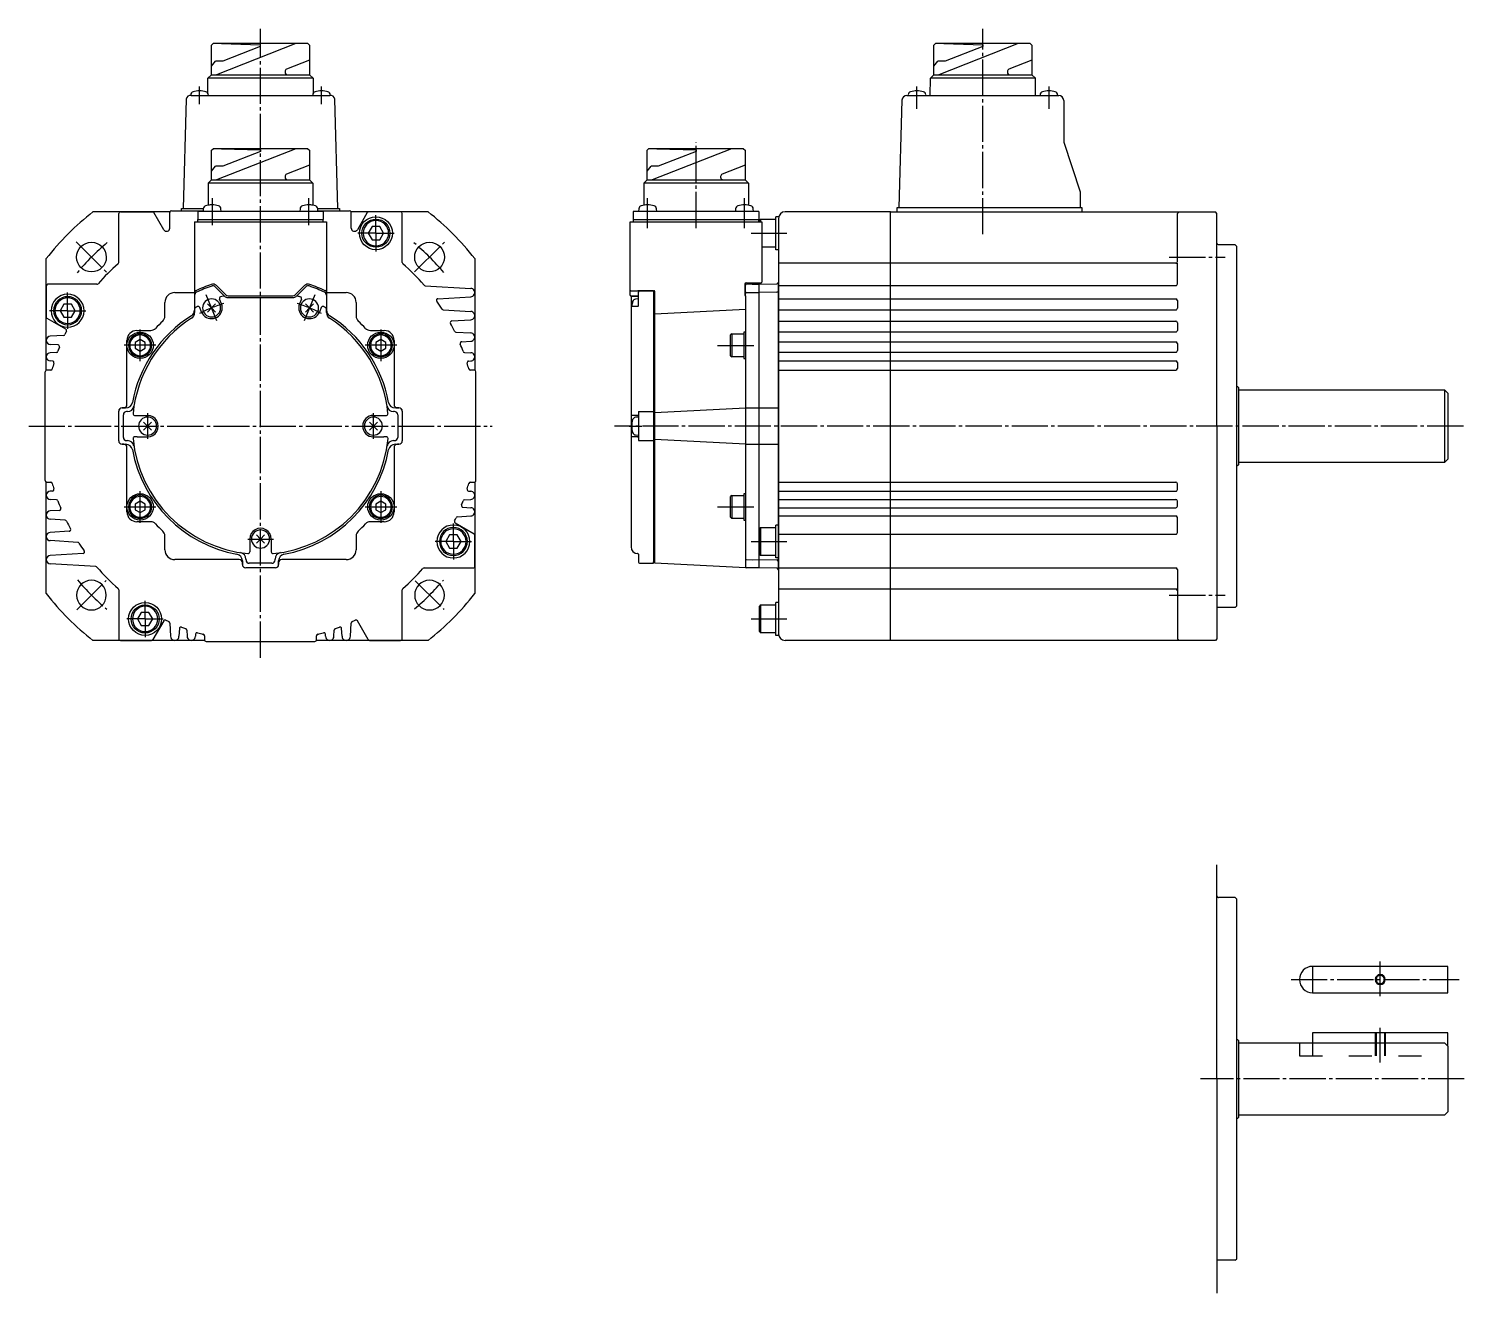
# Model space of a CAD drawing. Extents: x 0 to 661, y 0 to 384.
# Drawn here: x 0 to 435.4, y 0 to 383.5 of the extents above; entities that cross this region are included whole.
import ezdxf

# ---------------------------------------------------------------- set-up
doc = ezdxf.new("R2010")
doc.units = 0
doc.header["$MEASUREMENT"] = 0
doc.linetypes.add('DASH_CENTER', pattern=[14, 11, -1, 1, -1])
doc.linetypes.add('DASHED', pattern=[15, 7, -8])
doc.layers.get('0').update_dxf_attribs({"linetype": 'CONTINUOUS'})

msp = doc.modelspace()

# ---------------------------------------------------------------- linework, layer by layer
at = {"color": 1, "linetype": 'DASH_CENTER'}
for p, q in [((70.3, 192.72), (70.3, 383.52)), ((289.39, 321.2), (289.39, 383.55)), ((51.8, 360.62), (51.8, 366.06)), ((88.8, 360.62), (88.8, 366.06)), ((269.39, 359.29), (269.39, 366.06)), ((309.39, 366.06), (309.39, 359.29)), ((202.39, 323.02), (202.39, 349.16)), ((55.62, 332.2), (55.62, 323.94)), ((84.98, 323.94), (84.98, 332.2)), ((187.71, 323.02), (187.71, 332.11)), ((217.07, 323.02), (217.07, 332.11)), ((105.3, 321.52), (105.3, 327.02)), ((14.44, 318.88), (23.63, 309.68)), ((105.3, 321.52), (99.8, 321.52)), ((105.3, 321.52), (110.8, 321.52)), ((105.3, 321.52), (105.3, 316.02)), ((117.04, 309.76), (126.09, 318.81)), ((219.09, 321.52), (229.89, 321.52)), ((345.89, 314.28), (362.89, 314.28)), ((11.8, 298.02), (11.8, 303.52)), ((57.08, 294.94), (53.82, 302.79)), ((86.78, 302.79), (83.52, 294.94)), ((11.8, 298.02), (6.3, 298.02)), ((11.8, 298.02), (11.8, 292.52)), ((11.8, 298.02), (17.3, 298.02)), ((33.8, 282.72), (33.8, 292.32)), ((106.8, 292.32), (106.8, 282.72)), ((38.6, 287.52), (29, 287.52)), ((111.6, 287.52), (102, 287.52)), ((208.89, 287.51), (220.39, 287.51)), ((36.05, 266.91), (36.05, 259.12)), ((104.55, 259.12), (104.55, 266.91)), ((0, 263.02), (140.6, 263.02)), ((435.12, 263.02), (177.69, 263.02)), ((182.14, 263.02), (186, 263.02)), ((33.8, 233.72), (33.8, 243.32)), ((106.8, 243.32), (106.8, 233.72)), ((29, 238.52), (38.6, 238.52)), ((102, 238.52), (111.6, 238.52)), ((208.89, 238.51), (220.39, 238.51)), ((128.8, 228.02), (128.8, 233.52)), ((66.41, 228.77), (74.19, 228.77)), ((128.8, 228.02), (123.3, 228.02)), ((128.8, 228.02), (134.3, 228.02)), ((128.8, 228.02), (128.8, 222.52)), ((219.09, 228.02), (229.89, 228.02)), ((14.58, 207.3), (23.49, 216.21)), ((117.18, 216.13), (125.95, 207.37)), ((35.3, 204.52), (35.3, 210.02)), ((345.89, 211.75), (362.89, 211.75)), ((35.3, 204.52), (29.8, 204.52)), ((35.3, 204.52), (40.8, 204.52)), ((35.3, 204.52), (35.3, 199.02)), ((219.09, 204.52), (229.89, 204.52)), ((409.89, 90.12), (409.89, 100.62)), ((382.84, 95.16), (433.83, 95.16)), ((409.89, 70), (409.89, 80.5)), ((435.39, 65), (355.39, 65))]:
    msp.add_line(p, q, dxfattribs=at)
at = {"color": 7, "linetype": 'Continuous'}
for p, q in [((55.42, 378.52), (55.92, 379.02)), ((84.67, 379.02), (55.92, 379.02)), ((84.67, 379.02), (55.93, 379.02)), ((81.01, 379.02), (56.95, 369.58)), ((58.45, 379.02), (70.24, 378.63)), ((85.17, 378.52), (84.67, 379.02)), ((274.51, 378.52), (275.01, 379.02)), ((303.76, 379.02), (275.01, 379.02)), ((303.76, 379.02), (275.02, 379.02)), ((300.1, 379.02), (276.03, 369.58)), ((277.54, 379.02), (289.33, 378.63)), ((304.26, 378.52), (303.76, 379.02)), ((55.42, 369.58), (55.42, 378.52)), ((70.24, 378.16), (58.86, 373.67)), ((70.24, 378.63), (70.24, 378.16)), ((85.17, 378.52), (85.17, 369.58)), ((274.51, 369.58), (274.51, 378.52)), ((289.33, 378.16), (277.95, 373.67)), ((289.33, 378.63), (289.33, 378.16)), ((304.26, 378.52), (304.26, 369.58)), ((55.42, 372.17), (56.68, 373.67)), ((58.86, 373.67), (56.68, 373.67)), ((77.74, 370.56), (77.74, 370.33)), ((85.17, 373.99), (78.21, 371.26)), ((274.51, 372.17), (275.77, 373.67)), ((277.95, 373.67), (275.77, 373.67)), ((296.83, 370.56), (296.83, 370.33)), ((304.26, 373.99), (297.3, 371.26)), ((54.34, 363.97), (54.36, 368.58)), ((54.36, 368.58), (55.42, 369.58)), ((86.23, 368.58), (54.36, 368.58)), ((55.42, 369.58), (78.49, 369.58)), ((78.49, 369.58), (85.17, 369.58)), ((85.17, 369.58), (86.23, 368.58)), ((85.17, 369.58), (86.23, 368.58)), ((86.23, 368.58), (86.26, 363.97)), ((273.41, 363.32), (273.45, 368.58)), ((273.45, 368.58), (274.51, 369.58)), ((305.32, 368.58), (273.45, 368.58)), ((274.51, 369.58), (297.58, 369.58)), ((297.58, 369.58), (304.26, 369.58)), ((304.26, 369.58), (305.32, 368.58)), ((304.26, 369.58), (305.32, 368.58)), ((305.36, 363.32), (305.32, 368.58)), ((47.76, 362.16), (46.8, 329.02)), ((49.12, 363.54), (49.1, 363.31)), ((49.26, 363.32), (91.34, 363.32)), ((54.5, 363.32), (54.48, 363.54)), ((86.12, 363.54), (86.1, 363.32)), ((91.5, 363.31), (91.48, 363.54)), ((93.8, 329.02), (92.84, 362.16)), ((264.85, 361.86), (263.9, 329.32)), ((266.35, 363.32), (312.39, 363.32)), ((266.71, 363.54), (266.69, 363.3)), ((272.08, 363.32), (272.06, 363.54)), ((306.71, 363.54), (306.69, 363.32)), ((312.09, 363.3), (312.06, 363.54)), ((313.89, 361.82), (313.89, 349.12)), ((313.89, 349.12), (318.89, 334.12)), ((55.42, 346.66), (55.92, 347.16)), ((55.42, 337.72), (55.42, 346.66)), ((70.3, 347.16), (55.92, 347.16)), ((84.67, 347.16), (55.92, 347.16)), ((81.01, 347.16), (56.95, 337.72)), ((58.45, 347.16), (70.3, 346.77)), ((70.3, 346.3), (58.86, 341.81)), ((84.67, 347.16), (70.3, 347.16)), ((70.3, 346.3), (70.3, 346.77)), ((70.3, 346.77), (70.3, 346.3)), ((84.67, 347.16), (85.17, 346.66)), ((85.17, 346.66), (85.17, 337.72)), ((187.52, 346.66), (188.02, 347.16)), ((187.52, 337.72), (187.52, 346.66)), ((216.77, 347.16), (188.01, 347.16)), ((213.1, 347.16), (189.04, 337.72)), ((190.54, 347.16), (202.39, 346.77)), ((202.39, 346.3), (190.95, 341.81)), ((202.39, 346.77), (202.39, 346.3)), ((202.39, 346.3), (202.39, 346.77)), ((216.77, 347.16), (217.27, 346.66)), ((217.27, 346.66), (217.27, 337.72)), ((55.42, 340.31), (56.68, 341.81)), ((58.86, 341.81), (56.68, 341.81)), ((85.17, 342.13), (78.21, 339.4)), ((187.52, 340.31), (188.77, 341.81)), ((190.95, 341.81), (188.77, 341.81)), ((217.27, 342.13), (210.31, 339.4)), ((54.42, 336.72), (55.42, 337.72)), ((70.3, 336.72), (54.42, 336.72)), ((54.42, 336.72), (54.42, 330)), ((55.42, 337.72), (70.3, 337.72)), ((70.3, 337.72), (85.17, 337.72)), ((86.17, 336.72), (70.3, 336.72)), ((77.74, 338.7), (77.74, 338.47)), ((85.17, 337.72), (86.17, 336.72)), ((86.17, 336.72), (86.17, 330)), ((186.52, 336.72), (187.52, 337.72)), ((202.39, 336.72), (186.52, 336.72)), ((186.52, 336.72), (186.52, 330)), ((187.52, 337.72), (202.39, 337.72)), ((202.39, 337.72), (217.27, 337.72)), ((218.27, 336.72), (202.39, 336.72)), ((209.83, 338.7), (209.83, 338.47)), ((217.27, 337.72), (218.27, 336.72)), ((218.27, 336.72), (218.27, 330)), ((318.89, 334.12), (318.89, 329.32)), ((42.84, 328.02), (19.49, 328.02)), ((27.3, 312.65), (27.3, 327.52)), ((27.8, 328.02), (37.51, 328.02)), ((40.93, 322.59), (37.94, 327.77)), ((42.8, 323.09), (42.8, 327.82)), ((43.3, 328.32), (52.89, 328.32)), ((46.3, 328.32), (46.3, 329.02)), ((46.3, 329.02), (52.95, 329.02)), ((51.25, 328.11), (51.25, 325.72)), ((89.35, 328.11), (51.25, 328.11)), ((52.94, 328.95), (52.87, 328.11)), ((58.37, 328.11), (58.3, 328.95)), ((82.3, 328.95), (82.23, 328.11)), ((87.65, 329.02), (94.3, 329.02)), ((87.73, 328.11), (87.66, 328.95)), ((87.71, 328.32), (97.3, 328.32)), ((89.35, 328.11), (89.35, 325.72)), ((90.3, 328.32), (94.3, 328.32)), ((94.3, 329.02), (94.3, 328.32)), ((121.11, 328.02), (97.76, 328.02)), ((97.8, 323.09), (97.8, 327.82)), ((102.66, 327.77), (99.67, 322.59)), ((113.3, 312.65), (113.3, 327.52)), ((221.44, 328.11), (183.34, 328.11)), ((221.44, 328.11), (183.34, 328.11)), ((183.34, 328.11), (183.34, 325.72)), ((185.03, 328.95), (184.96, 328.11)), ((190.46, 328.11), (190.38, 328.95)), ((214.39, 328.95), (214.32, 328.11)), ((219.82, 328.11), (219.74, 328.95)), ((221.44, 328.11), (221.44, 325.72)), ((261.39, 328.02), (229.39, 328.02)), ((261.39, 198.02), (261.39, 328.02)), ((261.39, 328.02), (348.89, 328.02)), ((261.39, 324.52), (261.39, 328.02)), ((263.39, 329.32), (319.39, 329.32)), ((263.39, 328.02), (263.39, 329.32)), ((319.39, 329.32), (319.39, 328.02)), ((348.39, 327.52), (348.89, 328.02)), ((348.39, 312.92), (348.39, 327.52)), ((348.89, 328.02), (359.89, 328.02)), ((360.39, 327.52), (359.89, 328.02)), ((360.39, 294.36), (360.39, 327.52)), ((50.3, 325.02), (50.3, 298.2)), ((50.3, 325.02), (90.3, 325.02)), ((50.3, 325.02), (90.3, 325.02)), ((50.3, 325.02), (90.3, 325.02)), ((51.25, 325.72), (89.35, 325.72)), ((51.3, 325.02), (51.3, 325.72)), ((89.3, 325.02), (89.3, 325.72)), ((90.3, 325.02), (90.3, 298.2)), ((104.15, 323.52), (102.99, 321.52)), ((106.45, 323.52), (104.15, 323.52)), ((107.61, 321.52), (106.45, 323.52)), ((182.39, 304.29), (182.39, 325.02)), ((182.39, 325.02), (222.39, 325.02)), ((183.34, 325.72), (221.44, 325.72)), ((183.39, 325.02), (183.39, 325.72)), ((221.39, 325.02), (221.39, 325.72)), ((221.99, 325.77), (221.59, 325.37)), ((221.99, 325.77), (221.59, 325.37)), ((221.59, 325.02), (221.59, 325.37)), ((221.99, 325.77), (221.99, 325.02)), ((221.99, 325.77), (226.59, 325.77)), ((221.99, 325.77), (226.59, 325.77)), ((222.39, 325.02), (222.39, 306.72)), ((226.59, 316.52), (226.59, 326.52)), ((227.39, 326.52), (226.59, 326.52)), ((226.59, 321.52), (226.59, 325.77)), ((226.59, 321.52), (226.59, 325.77)), ((227.39, 326.02), (227.39, 199.52)), ((102.99, 321.52), (104.15, 319.52)), ((104.15, 319.52), (106.45, 319.52)), ((106.45, 319.52), (107.61, 321.52)), ((226.59, 317.27), (226.59, 321.52)), ((226.59, 317.27), (226.59, 321.52)), ((227.39, 319.02), (227.39, 316.57)), ((365.89, 318.02), (360.89, 318.02)), ((366.39, 317.52), (365.89, 318.02)), ((5.3, 279.97), (5.3, 313.82)), ((135.3, 313.82), (135.3, 279.97)), ((226.59, 317.27), (222.39, 317.27)), ((226.59, 317.27), (222.39, 317.27)), ((227.39, 316.52), (226.59, 316.52)), ((360.39, 263.02), (360.39, 317.82)), ((366.39, 263.02), (366.39, 317.52)), ((347.89, 312.42), (227.39, 312.42)), ((348.39, 306.12), (348.39, 312.42)), ((5.3, 305.52), (5.3, 296.1)), ((20.66, 306.02), (5.8, 306.02)), ((56.54, 305.28), (59.36, 302.46)), ((56.93, 305.64), (59.76, 302.81)), ((80.84, 302.81), (83.67, 305.64)), ((81.24, 302.46), (84.06, 305.28)), ((120.26, 305.61), (134.05, 304.77)), ((217.19, 306.02), (217.19, 302.72)), ((217.39, 302.52), (217.39, 305.72)), ((217.69, 306.52), (222.19, 306.52)), ((219.39, 306.05), (217.69, 306.02)), ((219.39, 306.05), (221.39, 306.02)), ((221.39, 306.02), (226.9, 306.12)), ((221.39, 306.02), (221.39, 220.01)), ((227.39, 219.41), (227.39, 306.62)), ((227.39, 305.62), (347.89, 305.62)), ((41.3, 296.32), (41.3, 300.52)), ((44.3, 303.52), (50.3, 303.52)), ((50.3, 302.7), (50.3, 297.43)), ((58.45, 300.11), (57.87, 301.52)), ((60.42, 302.02), (80.18, 302.02)), ((60.46, 302.52), (80.14, 302.52)), ((82.73, 301.52), (82.15, 300.11)), ((90.3, 303.52), (96.3, 303.52)), ((99.3, 300.52), (99.3, 296.32)), ((124.13, 301.66), (134.05, 302.27)), ((182.39, 302.72), (182.39, 304.29)), ((182.59, 304.09), (189.69, 304.09)), ((182.59, 302.52), (184.83, 302.52)), ((182.69, 302.26), (182.69, 299.14)), ((182.89, 302.46), (184.69, 302.46)), ((184.89, 301.61), (184.04, 301.54)), ((189.49, 304.09), (184.69, 304.09)), ((184.69, 302.46), (184.69, 302.46)), ((184.89, 302.66), (184.89, 303.59)), ((184.89, 299.54), (184.89, 302.66)), ((189.49, 304.09), (189.49, 221.82)), ((189.89, 221.41), (189.89, 303.89)), ((217.39, 302.52), (217.39, 220.02)), ((217.68, 303.52), (219.39, 303.55)), ((219.39, 303.55), (221.39, 303.52)), ((226.9, 303.62), (221.39, 303.52)), ((227.39, 301.6), (347.89, 301.6)), ((227.39, 300.52), (227.39, 263.02)), ((348.39, 301.1), (348.39, 298.79)), ((10.65, 300.02), (9.49, 298.02)), ((9.49, 298.02), (10.65, 296.02)), ((12.95, 300.02), (10.65, 300.02)), ((14.11, 298.02), (12.95, 300.02)), ((12.95, 296.02), (14.11, 298.02)), ((52.45, 297.62), (51.86, 299.03)), ((55.45, 298.86), (54.21, 300.1)), ((55.45, 298.86), (54.21, 297.62)), ((55.45, 298.86), (56.69, 300.1)), ((55.45, 298.86), (56.69, 297.62)), ((83.91, 300.1), (85.15, 298.86)), ((83.91, 297.62), (85.15, 298.86)), ((86.39, 300.1), (85.15, 298.86)), ((86.39, 297.62), (85.15, 298.86)), ((88.74, 299.03), (88.15, 297.62)), ((90.3, 297.43), (90.3, 298.51)), ((125.74, 298.27), (134.05, 297.77)), ((182.69, 299.14), (182.69, 297.34)), ((182.69, 297.34), (182.69, 266.46)), ((184.69, 299.34), (182.89, 299.34)), ((184.69, 299.34), (184.69, 299.34)), ((189.89, 297.08), (217.39, 298.48)), ((227.39, 298.29), (347.89, 298.29)), ((11.23, 292.39), (5.55, 295.67)), ((10.65, 296.02), (12.95, 296.02)), ((32.8, 292.02), (36.99, 292.02)), ((103.61, 292.02), (107.8, 292.02)), ((128.32, 294.92), (134.05, 295.27)), ((227.39, 294.87), (347.89, 294.87)), ((227.39, 276.02), (227.39, 292.02)), ((348.39, 294.37), (348.39, 292.06)), ((10.56, 290.51), (6.55, 290.27)), ((8.89, 287.62), (6.55, 287.77)), ((29.8, 269.52), (29.8, 289.02)), ((33.8, 289.25), (32.3, 288.38)), ((32.3, 288.38), (32.3, 286.65)), ((35.3, 288.38), (33.8, 289.25)), ((35.3, 286.65), (35.3, 288.38)), ((106.8, 289.25), (105.3, 288.38)), ((105.3, 288.38), (105.3, 286.65)), ((108.3, 288.38), (106.8, 289.25)), ((108.3, 286.65), (108.3, 288.38)), ((110.8, 289.02), (110.8, 269.52)), ((129.54, 291.54), (134.05, 291.27)), ((131.31, 288.6), (134.05, 288.77)), ((213.24, 291.01), (212.89, 290.66)), ((212.89, 284.36), (212.89, 290.66)), ((213.24, 291.01), (213.24, 284.01)), ((213.24, 291.01), (216.89, 291.01)), ((216.89, 291.51), (216.89, 283.51)), ((217.39, 291.51), (216.89, 291.51)), ((227.39, 291.56), (347.89, 291.56)), ((227.39, 288.56), (347.89, 288.56)), ((348.39, 288.06), (348.39, 285.9)), ((8.42, 285.38), (6.55, 285.27)), ((32.3, 286.65), (33.8, 285.78)), ((33.8, 285.78), (35.3, 286.65)), ((105.3, 286.65), (106.8, 285.78)), ((106.8, 285.78), (108.3, 286.65)), ((132.18, 285.38), (134.05, 285.27)), ((212.89, 284.36), (213.24, 284.01)), ((216.89, 284.01), (213.24, 284.01)), ((216.89, 283.51), (217.39, 283.51)), ((227.39, 285.4), (347.89, 285.4)), ((5, 246.52), (5, 279.52)), ((6.66, 280.02), (5.5, 280.02)), ((7.19, 282.73), (6.55, 282.77)), ((133.41, 282.73), (134.05, 282.77)), ((135.1, 280.02), (133.94, 280.02)), ((135.6, 246.52), (135.6, 279.52)), ((227.39, 282.77), (347.89, 282.77)), ((227.39, 280.02), (347.89, 280.02)), ((348.39, 282.27), (348.39, 280.52)), ((366.39, 263.02), (366.39, 275.52)), ((366.39, 275.02), (366.59, 275.02)), ((366.59, 275.02), (366.89, 274.72)), ((366.89, 274.72), (366.89, 251.32)), ((366.89, 274.02), (429.39, 274.02)), ((429.39, 274.02), (429.39, 252.02)), ((430.39, 273.02), (429.39, 274.02)), ((430.39, 273.02), (430.39, 253.02)), ((27.3, 258.52), (27.3, 267.52)), ((27.3, 258.52), (27.3, 267.52)), ((27.3, 258.51), (27.3, 267.51)), ((27.3, 258.51), (27.3, 267.51)), ((28.3, 268.52), (28.8, 268.52)), ((29.48, 268.51), (28.3, 268.51)), ((28.7, 259.61), (28.7, 266.41)), ((29.95, 267.41), (29.7, 267.41)), ((32.13, 266.26), (32.85, 266.26)), ((32.85, 266.26), (36.05, 266.26)), ((104.55, 266.26), (107.75, 266.26)), ((107.75, 266.26), (108.47, 266.26)), ((110.9, 267.41), (110.64, 267.41)), ((112.3, 268.51), (111.12, 268.51)), ((111.8, 268.52), (112.3, 268.52)), ((111.9, 266.41), (111.9, 259.61)), ((113.3, 267.52), (113.3, 258.52)), ((113.3, 267.52), (113.3, 258.52)), ((113.3, 267.51), (113.3, 258.51)), ((113.3, 267.51), (113.3, 258.51)), ((182.69, 266.26), (182.69, 259.76)), ((184.69, 266.26), (182.89, 266.26)), ((184.89, 265.77), (184.04, 265.7)), ((184.69, 266.26), (184.65, 266.26)), ((184.89, 267.41), (184.89, 258.61)), ((184.89, 267.41), (189.49, 267.41)), ((189.89, 267.12), (217.39, 268.52)), ((217.39, 268.51), (221.39, 268.51)), ((221.39, 268.52), (227.39, 268.52)), ((36.05, 263.01), (34.81, 264.25)), ((36.05, 263.01), (34.81, 261.78)), ((36.05, 263.01), (37.29, 264.25)), ((36.05, 263.01), (37.29, 261.78)), ((104.55, 263.01), (103.31, 264.25)), ((104.55, 263.01), (103.31, 261.78)), ((104.55, 263.01), (105.79, 264.25)), ((104.55, 263.01), (105.79, 261.78)), ((227.39, 263.02), (227.39, 225.52)), ((360.39, 263.02), (360.39, 198.52)), ((366.39, 208.52), (366.39, 263.02)), ((28.8, 257.52), (28.3, 257.52)), ((28.3, 257.51), (29.48, 257.51)), ((29.7, 258.61), (29.95, 258.61)), ((32.85, 259.76), (32.13, 259.76)), ((32.85, 259.76), (36.05, 259.76)), ((104.55, 259.76), (107.75, 259.76)), ((108.47, 259.76), (107.75, 259.76)), ((110.64, 258.61), (110.9, 258.61)), ((111.12, 257.51), (112.3, 257.51)), ((112.3, 257.52), (111.8, 257.52)), ((182.69, 259.56), (182.69, 226.35)), ((184.65, 259.76), (182.89, 259.76)), ((184.04, 260.35), (184.89, 260.27)), ((184.65, 259.76), (184.69, 259.76)), ((184.89, 258.61), (189.49, 258.61)), ((217.39, 257.51), (189.89, 258.91)), ((217.39, 257.51), (221.39, 257.51)), ((221.39, 257.51), (227.39, 257.51)), ((29.8, 237.02), (29.8, 256.52)), ((110.8, 256.52), (110.8, 237.02)), ((430.39, 253.02), (429.39, 252.02)), ((227.39, 234.02), (227.39, 250.02)), ((366.59, 251.02), (366.39, 251.02)), ((366.59, 251.02), (366.89, 251.32)), ((429.39, 252.02), (366.89, 252.02)), ((5.3, 212.21), (5.3, 246.06)), ((5.5, 246.02), (6.66, 246.02)), ((133.94, 246.02), (135.1, 246.02)), ((135.3, 246.06), (135.3, 212.21)), ((227.39, 243.27), (227.39, 246.02)), ((227.39, 246.02), (343.39, 246.02)), ((343.39, 246.02), (347.89, 246.02)), ((348.39, 243.77), (348.39, 245.52)), ((7.19, 243.3), (6.55, 243.27)), ((8.42, 240.65), (6.55, 240.77)), ((33.8, 240.25), (32.3, 239.38)), ((35.3, 239.38), (33.8, 240.25)), ((106.8, 240.25), (105.3, 239.38)), ((108.3, 239.38), (106.8, 240.25)), ((132.18, 240.65), (134.05, 240.77)), ((133.41, 243.3), (134.05, 243.27)), ((213.24, 242.01), (212.89, 241.66)), ((212.89, 235.36), (212.89, 241.66)), ((213.24, 242.01), (216.89, 242.01)), ((213.24, 242.01), (213.24, 235.01)), ((217.39, 242.51), (216.89, 242.51)), ((216.89, 242.51), (216.89, 234.51)), ((227.39, 240.77), (227.39, 243.27)), ((227.39, 243.27), (343.39, 243.27)), ((227.39, 238.27), (227.39, 240.77)), ((227.39, 240.77), (343.39, 240.77)), ((343.39, 243.27), (347.89, 243.27)), ((343.39, 240.77), (347.89, 240.77)), ((348.39, 238.77), (348.39, 240.27)), ((9.29, 237.43), (6.55, 237.27)), ((32.3, 239.38), (32.3, 237.65)), ((32.3, 237.65), (33.8, 236.78)), ((33.8, 236.78), (35.3, 237.65)), ((35.3, 237.65), (35.3, 239.38)), ((105.3, 239.38), (105.3, 237.65)), ((105.3, 237.65), (106.8, 236.78)), ((106.8, 236.78), (108.3, 237.65)), ((108.3, 237.65), (108.3, 239.38)), ((130.04, 235.52), (134.05, 235.77)), ((131.71, 238.41), (134.05, 238.27)), ((212.89, 235.36), (213.24, 235.01)), ((227.39, 235.77), (227.39, 238.27)), ((227.39, 238.27), (343.39, 238.27)), ((227.39, 230.22), (227.39, 235.77)), ((227.39, 235.77), (343.39, 235.77)), ((343.39, 238.27), (347.89, 238.27)), ((343.39, 235.77), (347.89, 235.77)), ((348.39, 230.72), (348.39, 235.27)), ((11.05, 234.49), (6.55, 234.77)), ((12.28, 231.12), (6.55, 230.77)), ((36.99, 234.02), (32.8, 234.02)), ((107.8, 234.02), (103.61, 234.02)), ((129.37, 233.64), (135.05, 230.36)), ((216.89, 235.01), (213.24, 235.01)), ((216.89, 234.51), (217.39, 234.51)), ((221.99, 232.27), (221.59, 231.87)), ((221.99, 232.27), (221.59, 231.87)), ((221.59, 224.17), (221.59, 231.87)), ((221.59, 224.17), (221.59, 231.87)), ((221.99, 232.27), (221.99, 223.77)), ((221.99, 232.27), (226.59, 232.27)), ((221.99, 232.27), (221.99, 223.77)), ((221.99, 232.27), (226.59, 232.27)), ((227.39, 233.02), (226.59, 233.02)), ((226.59, 223.02), (226.59, 233.02)), ((226.59, 228.02), (226.59, 232.27)), ((226.59, 228.02), (226.59, 232.27)), ((14.86, 227.76), (6.55, 228.27)), ((41.3, 225.52), (41.3, 229.71)), ((67.05, 228.77), (67.05, 224.85)), ((70.3, 228.77), (69.06, 230)), ((70.3, 228.77), (69.06, 227.53)), ((70.3, 228.77), (71.54, 230)), ((70.3, 228.77), (71.54, 227.53)), ((73.55, 228.77), (73.55, 224.85)), ((99.3, 229.71), (99.3, 225.52)), ((127.65, 230.02), (126.49, 228.02)), ((126.49, 228.02), (127.65, 226.02)), ((129.95, 230.02), (127.65, 230.02)), ((131.11, 228.02), (129.95, 230.02)), ((129.95, 226.02), (131.11, 228.02)), ((135.3, 220.52), (135.3, 229.93)), ((226.59, 223.77), (226.59, 228.02)), ((226.59, 223.77), (226.59, 228.02)), ((227.39, 230.22), (343.39, 230.22)), ((343.39, 230.22), (347.89, 230.22)), ((16.47, 224.37), (6.55, 223.77)), ((63.8, 222.52), (44.3, 222.52)), ((64.8, 222.2), (64.8, 221.01)), ((65.9, 222.67), (65.9, 222.41)), ((74.7, 222.41), (74.7, 222.67)), ((75.8, 221.01), (75.8, 222.2)), ((96.3, 222.52), (76.8, 222.52)), ((127.65, 226.02), (129.95, 226.02)), ((184.69, 224.35), (184.65, 224.35)), ((184.89, 224.15), (184.89, 221.91)), ((217.68, 222.51), (219.39, 222.48)), ((219.39, 222.48), (221.39, 222.52)), ((221.39, 222.51), (226.9, 222.41)), ((221.59, 224.17), (221.99, 223.77)), ((221.59, 224.17), (221.99, 223.77)), ((226.59, 223.77), (221.99, 223.77)), ((226.59, 223.77), (221.99, 223.77)), ((227.39, 223.02), (226.59, 223.02)), ((227.39, 225.52), (227.39, 223.07)), ((227.39, 223.07), (227.39, 222.72)), ((20.34, 220.42), (6.55, 221.27)), ((64.8, 221.02), (64.8, 221.52)), ((70.3, 220.02), (65.8, 220.02)), ((74.8, 220.01), (65.8, 220.01)), ((73.7, 221.41), (66.9, 221.41)), ((74.8, 220.02), (70.3, 220.02)), ((75.8, 221.52), (75.8, 221.02)), ((119.94, 220.02), (134.8, 220.02)), ((185.39, 221.41), (189.49, 221.41)), ((189.49, 221.41), (189.49, 221.82)), ((189.49, 221.82), (189.89, 221.82)), ((189.49, 221.41), (189.49, 221.82)), ((217.39, 220.02), (189.89, 221.41)), ((219.39, 219.98), (217.68, 220.01)), ((221.39, 220.02), (219.39, 219.98)), ((226.9, 219.91), (221.39, 220.01)), ((227.39, 220.02), (347.89, 220.02)), ((348.39, 219.52), (348.39, 198.52)), ((27.3, 213.38), (27.3, 198.52)), ((113.3, 198.52), (113.3, 213.38)), ((347.89, 213.61), (227.39, 213.61)), ((226.59, 199.52), (226.59, 209.52)), ((227.39, 209.52), (226.59, 209.52)), ((34.15, 206.52), (32.99, 204.52)), ((36.45, 206.52), (34.15, 206.52)), ((37.61, 204.52), (36.45, 206.52)), ((221.99, 208.77), (221.59, 208.37)), ((221.99, 208.77), (221.59, 208.37)), ((221.59, 200.67), (221.59, 208.37)), ((221.59, 200.67), (221.59, 208.37)), ((221.99, 208.77), (226.59, 208.77)), ((221.99, 208.77), (221.99, 200.27)), ((221.99, 208.77), (226.59, 208.77)), ((221.99, 208.77), (221.99, 200.27)), ((226.59, 204.52), (226.59, 208.77)), ((226.59, 204.52), (226.59, 208.77)), ((365.89, 208.02), (360.39, 208.02)), ((365.89, 208.02), (366.39, 208.52)), ((32.99, 204.52), (34.15, 202.52)), ((34.15, 202.52), (36.45, 202.52)), ((36.45, 202.52), (37.61, 204.52)), ((40.93, 203.95), (37.64, 198.27)), ((42.8, 203.28), (43.05, 199.27)), ((45.69, 201.61), (45.55, 199.27)), ((47.94, 201.13), (48.05, 199.27)), ((92.55, 199.27), (92.66, 201.13)), ((95.05, 199.27), (94.91, 201.61)), ((97.55, 199.27), (97.8, 203.28)), ((102.96, 198.27), (99.67, 203.95)), ((221.59, 200.67), (221.99, 200.27)), ((221.59, 200.67), (221.99, 200.27)), ((226.59, 200.27), (226.59, 204.52)), ((226.59, 200.27), (226.59, 204.52)), ((53.34, 198.02), (19.49, 198.02)), ((27.8, 198.02), (37.21, 198.02)), ((50.59, 199.9), (50.55, 199.27)), ((53.3, 199.38), (53.3, 198.22)), ((53.8, 197.72), (86.8, 197.72)), ((121.11, 198.02), (87.26, 198.02)), ((87.3, 198.22), (87.3, 199.38)), ((90.05, 199.27), (90.01, 199.9)), ((103.39, 198.02), (112.8, 198.02)), ((226.59, 200.27), (221.99, 200.27)), ((226.59, 200.27), (221.99, 200.27)), ((227.39, 199.52), (226.59, 199.52)), ((348.89, 198.02), (229.39, 198.02)), ((348.39, 198.52), (348.89, 198.02)), ((359.89, 198.02), (348.89, 198.02)), ((360.39, 198.52), (359.89, 198.02)), ((360.39, 96.34), (360.39, 130)), ((360.39, 65), (360.39, 119.8)), ((365.89, 120), (360.89, 120)), ((365.89, 120), (366.39, 119.5)), ((366.39, 65), (366.39, 119.5)), ((389.39, 99.16), (389.39, 91.16)), ((430.39, 99.16), (389.39, 99.16)), ((430.39, 91.16), (430.39, 99.16)), ((389.39, 91.16), (430.39, 91.16)), ((389.39, 79), (389.39, 76)), ((430.39, 79), (389.39, 79)), ((430.39, 75), (430.39, 79)), ((366.39, 77), (366.59, 77)), ((366.59, 77), (366.89, 76.7)), ((366.89, 76.7), (366.89, 53.3)), ((366.89, 76), (385.39, 76)), ((385.39, 76), (389.39, 76)), ((389.39, 76), (429.39, 76)), ((429.39, 76), (430.39, 75)), ((430.39, 75), (430.39, 72)), ((430.39, 72), (430.39, 55)), ((360.39, 65), (360.39, 0)), ((366.39, 10.5), (366.39, 65)), ((366.59, 53), (366.39, 53)), ((366.59, 53), (366.89, 53.3)), ((429.39, 54), (366.89, 54)), ((430.39, 55), (429.39, 54)), ((365.89, 10), (360.39, 10)), ((365.89, 10), (366.39, 10.5))]:
    msp.add_line(p, q, dxfattribs=at)
at = {"color": 2, "linetype": 'DASHED'}
for p, q in [((408.39, 79), (408.39, 72)), ((411.39, 79), (411.39, 72)), ((385.39, 76), (385.39, 72)), ((385.39, 72), (430.39, 72))]:
    msp.add_line(p, q, dxfattribs=at)
at = {"color": 7, "linetype": 'DASHED'}
for p, q in [((408.64, 79), (408.64, 72)), ((411.14, 79), (411.14, 72)), ((389.39, 76), (389.39, 72))]:
    msp.add_line(p, q, dxfattribs=at)
at = {"color": 7, "linetype": 'Continuous'}
for centre, major_axis, start_param, end_param in [((78.49, 370.56), (-0.53, 0.53), -0.411514, 0.785398), ((78.49, 370.33), (-0.53, 0.53), 0.785398, 2.356194), ((297.58, 370.56), (0.53, 0.53), 1.159283, 2.356194), ((297.58, 370.33), (-0.53, 0.53), 0.785398, 2.356194), ((49.1, 361.97), (-0.961, 0.961), -0.899301, 0.642349), ((50.12, 363.46), (-0.707, 0.707), -0.501659, 0.698132), ((51.8, 357.7), (4.95, 4.95), 0.785398, 1.069137), ((51.8, 357.7), (-4.95, 4.95), -1.069137, -0.785398), ((53.48, 363.46), (-0.707, 0.707), 4.014257, 5.214048), ((87.12, 363.46), (-0.707, 0.707), -0.501659, 0.698132), ((88.8, 357.7), (4.95, 4.95), 0.785398, 1.069137), ((88.8, 357.7), (-4.95, 4.95), -1.069137, -0.785398), ((90.48, 363.46), (-0.707, 0.707), 4.014257, 5.214048), ((91.5, 361.97), (0.961, 0.961), 5.640836, 7.182486), ((266.35, 361.82), (-1.06, 1.06), -0.785398, 0.756167), ((267.71, 363.46), (0.707, 0.707), 1.069137, 2.268928), ((269.39, 357.7), (-4.95, 4.95), -0.785398, -0.501659), ((269.39, 357.7), (-4.95, 4.95), -1.069137, -0.785398), ((271.07, 363.46), (-0.707, 0.707), 4.014257, 5.214048), ((307.71, 363.46), (0.707, 0.707), 1.069137, 2.268928), ((309.39, 357.7), (4.95, 4.95), 0.785398, 1.069137), ((309.39, 357.7), (4.95, 4.95), 0.501659, 0.785398), ((311.07, 363.46), (0.707, 0.707), 5.585054, 6.784845), ((312.39, 361.82), (1.06, 1.06), 5.497787, 7.068583), ((78.49, 338.7), (-0.53, 0.53), -0.411514, 0.785398), ((78.49, 338.47), (-0.53, 0.53), 0.785398, 2.356194), ((210.58, 338.7), (-0.53, 0.53), -0.411514, 0.785398), ((210.58, 338.47), (-0.53, 0.53), 0.785398, 2.356194), ((70.3, 263.02), (79.41, 22.36), 1.959827, 2.203745), ((27.8, 327.52), (-0.354, 0.354), -0.785398, 0.785398), ((37.51, 327.52), (-0.354, 0.354), 4.45059, 5.497787), ((43.3, 327.82), (-0.354, 0.354), -0.785398, 0.785398), ((53.94, 328.87), (0.707, 0.707), 1.069137, 2.268928), ((55.62, 323.11), (4.95, 4.95), 0.956967, 1.069137), ((55.62, 323.11), (4.95, 4.95), 0.785398, 0.956967), ((55.62, 323.11), (4.95, 4.95), 0.50166, 0.785398), ((57.3, 328.87), (-0.707, 0.707), 4.014257, 5.214048), ((83.3, 328.87), (0.707, 0.707), 1.069137, 2.268928), ((84.98, 323.11), (-4.95, 4.95), -0.785398, -0.50166), ((84.98, 323.11), (4.95, 4.95), 0.613829, 0.785398), ((84.98, 323.11), (-4.95, 4.95), -1.069137, -0.956967), ((86.66, 328.87), (-0.707, 0.707), 4.014257, 5.214048), ((97.3, 327.82), (0.354, 0.354), 5.497787, 7.068583), ((103.09, 327.52), (-0.354, 0.354), -0.785398, 0.261799), ((112.8, 327.52), (0.354, 0.354), 5.497787, 7.068583), ((70.3, 263.02), (-79.41, 22.37), 4.079588, 4.323505), ((186.03, 328.87), (0.707, 0.707), 1.069137, 2.268928), ((187.71, 323.11), (4.95, 4.95), 0.785398, 1.069137), ((187.71, 323.11), (-4.95, 4.95), -1.069137, -0.785398), ((189.39, 328.87), (0.707, 0.707), 5.585054, 6.784845), ((215.39, 328.87), (0.707, 0.707), 1.069137, 2.268928), ((217.07, 323.11), (4.95, 4.95), 0.785398, 1.069137), ((217.07, 323.11), (-4.95, 4.95), -1.069137, -0.785398), ((218.75, 328.87), (-0.707, 0.707), 4.014257, 5.214048), ((229.39, 326.02), (1.41, 1.41), 0.785398, 2.356194), ((41.8, 323.09), (-0.707, 0.707), 1.308997, 3.926991), ((98.8, 323.09), (0.707, 0.707), 2.356194, 4.974188), ((105.3, 321.52), (4.71, 1.69), -0.3440275069220029, 5.939157800257583), ((105.3, 321.52), (-3.66, 2.16), 3.67471445652256, 9.957899763702146), ((105.3, 321.52), (-2.72, 2.72), 3.926991, 10.210176), ((19.03, 314.28), (4.5, 0.13), -0.0284285516501117, 6.254756755529474), ((121.56, 314.28), (4.5, 0.13), -0.0284285516501117, 6.254756755529474), ((121.56, 314.28), (4.5, 0.13), -0.0284285516501117, 6.254756755529474), ((360.89, 318.52), (0.354, 0.354), 2.356194, 3.926991), ((70.3, 263.02), (52.44, 39.24), 1.648014, 1.779592), ((26.8, 312.65), (0.354, 0.354), 4.6466, 5.497787), ((113.8, 312.65), (0.354, 0.354), 2.356194, 3.207381), ((70.3, 263.02), (-52.49, 39.17), 4.494109, 4.633867), ((347.89, 312.92), (-0.354, 0.354), 2.356194, 3.926991), ((5.8, 305.52), (-0.354, 0.354), -0.785398, 0.785398), ((20.66, 306.52), (0.354, 0.354), 3.926991, 4.778178), ((70.3, 263.01), (43.31, 13.95), 1.593454, 1.703837), ((70.3, 263.01), (-31.82, 31.82), -0.450378, -0.338891), ((55.86, 304.58), (-1.06, 1.06), 4.712389, 5.832042), ((55.83, 304.57), (0.707, 0.707), 6.283185, 7.403604), ((84.73, 304.58), (1.06, 1.06), 0.451143, 1.570796), ((84.77, 304.57), (-0.707, 0.707), -1.120419, 0), ((70.3, 263.01), (-42.53, 14.72), 4.599013, 4.7105), ((70.3, 263.01), (-42.58, 16.04), 4.627948, 4.738331), ((120.29, 306.11), (0.354, 0.354), 3.067624, 3.865904), ((217.69, 306.02), (-0.354, 0.354), -0.785398, 0.785398), ((217.69, 305.72), (0.212, 0.212), 0.802851, 2.356194), ((222.19, 306.72), (0.141, 0.141), 3.926991, 5.497787), ((226.89, 306.62), (-0.354, 0.354), 2.373648, 3.926991), ((347.89, 306.12), (-0.354, 0.354), 2.356194, 3.926991), ((11.8, 298.02), (4.6, 1.95), -0.400666, 5.882519), ((11.8, 298.02), (-3.76, 1.98), 3.626786, 9.909971), ((11.8, 298.02), (-3.67, 1.17), 3.449751, 9.732936), ((44.3, 300.52), (-2.12, 2.12), -0.785398, 0.785398), ((50.6, 304.36), (0.212, 0.212), 2.356194, 4.371629), ((51.3, 302.7), (-0.707, 0.707), -0.338891, 0.785398), ((55.45, 298.86), (1.94, 1.94), 5.497787, 11.780972), ((58.33, 301.71), (0.354, 0.354), 1.085418, 2.748894), ((70.3, 263.02), (-11.74, 39.28), -0.012072, 0.009536), ((59.17, 301.96), (0.354, 0.354), 0.10944, 1.063809), ((60.42, 303.52), (-1.06, 1.06), 1.570796, 2.356194), ((60.46, 303.52), (-0.707, 0.707), 1.570796, 2.356194), ((80.14, 303.52), (-0.707, 0.707), 2.356194, 3.141593), ((80.18, 303.52), (1.06, 1.06), 3.926991, 4.602949), ((81.43, 301.96), (-0.354, 0.354), -1.063809, -0.10944), ((70.3, 263.02), (-28.99, 28.99), -1.086879, -1.063809), ((85.15, 298.86), (1.94, 1.94), 5.497787, 11.780972), ((82.27, 301.71), (-0.354, 0.354), 3.534292, 5.197768), ((89.3, 302.7), (-0.707, 0.707), 3.926991, 5.05128), ((90, 304.36), (-0.212, 0.212), 1.911557, 3.926991), ((96.3, 300.52), (2.12, 2.12), 5.497787, 7.068583), ((124.16, 301.16), (-0.354, 0.354), -0.724312, 1.401604), ((70.3, 263.02), (-46.32, 46.32), 4.499537, 4.543197), ((134.05, 303.52), (-0.884, 0.884), 2.356194, 5.497787), ((182.59, 304.29), (0.141, 0.141), 2.356193, 3.926991), ((182.59, 302.72), (0.141, 0.141), 2.356193, 3.926991), ((182.59, 302.72), (0.141, 0.141), 2.356193, 3.926991), ((182.89, 302.26), (-0.141, 0.141), -0.785176, 0.785398), ((189.89, 298.86), (-4.95, 4.95), 0.50166, 0.717612), ((184.13, 300.54), (-0.707, 0.707), -0.698132, 0.50166), ((184.69, 302.66), (-0.141, 0.141), 2.356194, 3.926991), ((185.39, 303.59), (-0.354, 0.354), -0.785398, 0.785398), ((189.69, 303.89), (0.141, 0.141), 5.497787, 7.068583), ((217.39, 302.72), (0.141, 0.141), 2.356194, 3.926991), ((217.69, 303.22), (0.212, 0.212), 0.802851, 2.356194), ((226.89, 304.12), (-0.354, 0.354), 2.373648, 3.926991), ((347.89, 301.1), (0.354, 0.354), 5.497787, 7.068583), ((5.8, 296.1), (0.354, 0.354), 2.356194, 3.403392), ((70.3, 263.01), (39.44, 2.17), 2.074449, 2.904782), ((39.3, 296.32), (-1.41, 1.41), 3.105757, 3.926991), ((48.3, 298.2), (-1.41, 1.41), 2.914937, 3.926991), ((48.3, 297.43), (1.41, 1.41), 4.495713, 5.497787), ((50.8, 298.51), (-0.354, 0.354), -0.283038, 0.785398), ((70.3, 263.02), (28.99, 28.99), 1.270868, 1.287759), ((51.4, 298.84), (-0.354, 0.354), 4.31969, 5.983257), ((55.45, 298.86), (3.19, 0.64), 3.337188, 6.086082), ((55.45, 298.86), (2.3, 2.3), 5.497787, 5.890486), ((85.15, 298.86), (2.3, 2.3), 1.963495, 2.356194), ((85.15, 298.86), (-2.3, 2.3), 0.785398, 3.534292), ((89.2, 298.84), (-0.354, 0.354), -1.270868, 0.392699), ((70.3, 263.02), (-28.99, 28.99), -1.287759, -1.269351), ((89.8, 298.51), (-0.354, 0.354), 3.926991, 4.995427), ((92.3, 298.2), (1.41, 1.41), 2.356194, 3.368248), ((92.3, 297.43), (-1.41, 1.41), 0.785398, 1.787472), ((70.3, 263.01), (39.46, 1.85), 0.134835, 0.965167), ((101.3, 296.32), (1.41, 1.41), 2.356194, 3.177428), ((125.77, 298.77), (0.354, 0.354), 2.928741, 3.865904), ((134.05, 296.52), (-0.884, 0.884), 2.356194, 5.497787), ((182.89, 299.14), (0.141, 0.141), 0.785398, 2.356194), ((184.69, 299.54), (0.141, 0.141), 3.926991, 5.497787), ((347.89, 298.79), (-0.354, 0.354), 2.356194, 3.926991), ((70.3, 263.02), (-46.32, 46.32), 0.331467, 0.347366), ((10.98, 291.96), (-0.354, 0.354), 3.926991, 4.974188), ((10.98, 291.96), (0.354, 0.354), 5.043856, 5.497787), ((32.8, 289.02), (-2.12, 2.12), -0.785398, 0.785398), ((70.3, 263.01), (-38.83, 1.2), -0.971134, -0.067), ((36.99, 294.02), (-1.41, 1.41), 2.356194, 3.177428), ((70.3, 263.02), (30.76, 30.76), 1.534961, 1.606632), ((70.3, 263.01), (38.74, 2.92), 0.022735, 0.92687), ((70.3, 263.02), (30.76, 30.76), 6.24735, 6.319021), ((103.61, 294.02), (-1.41, 1.41), 1.534961, 2.356194), ((107.8, 289.02), (2.12, 2.12), 5.497787, 7.068583), ((128.35, 294.42), (0.354, 0.354), 0.846485, 2.852029), ((70.3, 263.02), (58.49, 29.49), -0.011656, 0.028839), ((129.58, 292.04), (0.354, 0.354), 2.811534, 3.865904), ((347.89, 294.37), (0.354, 0.354), 5.497787, 7.068583), ((347.89, 292.06), (-0.354, 0.354), 2.356194, 3.926991), ((6.55, 289.02), (-0.884, 0.884), -0.785398, 2.356194), ((8.86, 287.12), (0.354, 0.354), 5.123865, 7.007497), ((10.53, 291.01), (0.354, 0.354), 3.988077, 5.059755), ((33.8, 287.52), (-3.77, 1.33), 3.480214256408793, 9.76339956358838), ((33.8, 287.52), (-3.44, 0.67), 3.33417, 9.617355), ((33.8, 287.52), (-2.23, 2.23), 3.926991, 10.210176), ((106.8, 287.52), (-3.77, 1.33), 3.480214256408793, 9.76339956358838), ((106.8, 287.52), (-3.44, 0.67), 3.33417, 9.617355), ((106.8, 287.52), (-3.03, 0.87), 3.422073, 9.705258), ((131.34, 288.1), (-0.354, 0.354), -0.724312, 1.17528), ((70.3, 263.02), (-24.84, 60.6), 4.677219, 4.713325), ((134.05, 290.02), (-0.884, 0.884), 2.356194, 5.497787), ((347.89, 288.06), (0.354, 0.354), 5.497787, 7.068583), ((6.55, 284.02), (-0.884, 0.884), -0.785398, 2.356194), ((8.39, 285.88), (0.354, 0.354), 3.988077, 5.144042), ((70.3, 263.02), (-61.28, 23.14), -0.012817, 0.00736), ((132.21, 285.88), (0.354, 0.354), 2.70997, 3.865904), ((134.05, 284.02), (-0.884, 0.884), 2.356194, 5.497787), ((347.89, 285.9), (-0.354, 0.354), 2.356194, 3.926991), ((5.5, 279.52), (-0.354, 0.354), -0.785398, 0.785398), ((6.66, 280.52), (-0.354, 0.354), 2.356194, 3.65863), ((70.3, 263.02), (18.48, 62.84), 1.561484, 1.588488), ((7.16, 282.23), (-0.354, 0.354), 3.631626, 5.436701), ((133.44, 282.23), (0.354, 0.354), 0.846485, 2.651559), ((70.3, 263.02), (46.32, 46.32), 5.766148, 5.793152), ((133.94, 280.52), (-0.354, 0.354), 1.053759, 2.356194), ((135.1, 279.52), (0.354, 0.354), 5.497787, 7.068583), ((347.89, 282.27), (0.354, 0.354), 5.497787, 7.068583), ((347.89, 280.52), (0.354, 0.354), 3.926991, 5.497787), ((29.48, 270.51), (-1.41, 1.41), 2.356194, 3.745269), ((111.12, 270.51), (1.41, 1.41), 2.537916, 3.926991), ((28.3, 267.52), (-0.707, 0.707), -0.785415, 0.785398), ((28.3, 267.51), (0.707, 0.707), 0.785398, 2.356194), ((28.3, 267.51), (0.707, 0.707), 0.785398, 2.356194), ((29.7, 266.41), (0.707, 0.707), 0.785398, 2.356194), ((28.8, 269.52), (-0.707, 0.707), 2.356178, 3.926991), ((29.95, 269.41), (1.41, 1.41), 3.926991, 5.340468), ((32.13, 266.76), (0.354, 0.354), 2.258254, 3.926991), ((36.05, 263.01), (1.94, 1.94), 5.497787, 11.780972), ((36.05, 263.01), (-2.3, 2.3), 2.356194, 5.497787), ((104.55, 263.01), (-2.3, 2.3), -0.785398, 2.356194), ((104.55, 263.01), (1.94, 1.94), 5.497787, 11.780972), ((108.47, 266.76), (-0.354, 0.354), 2.356194, 4.024931), ((110.64, 269.41), (-1.41, 1.41), 0.942717, 2.356194), ((111.8, 269.52), (-0.707, 0.707), 0.785398, 2.356211), ((110.9, 266.41), (-0.707, 0.707), 3.926991, 5.497787), ((112.3, 267.52), (0.707, 0.707), 5.497787, 7.0686), ((112.3, 267.51), (-0.707, 0.707), 3.926991, 5.497787), ((112.3, 267.51), (-0.707, 0.707), 3.926991, 5.497787), ((182.89, 266.46), (0.141, 0.141), 2.356194, 3.926652), ((184.13, 264.7), (-0.707, 0.707), -0.698132, 0.50166), ((184.69, 266.06), (-0.141, 0.141), 3.926991, 5.497787), ((189.89, 263.02), (4.95, 4.95), 2.072456, 2.356194), ((189.89, 263.02), (4.95, 4.95), 2.356194, 2.639933), ((28.3, 258.52), (0.707, 0.707), 2.356194, 3.926974), ((28.3, 258.51), (-0.707, 0.707), 0.785398, 2.356194), ((28.3, 258.51), (-0.707, 0.707), 0.785398, 2.356194), ((29.7, 259.61), (-0.707, 0.707), 0.785398, 2.356194), ((28.8, 256.52), (0.707, 0.707), 5.497787, 7.068567), ((29.48, 255.51), (-1.41, 1.41), 4.108712, 5.497787), ((29.95, 256.61), (1.41, 1.41), 5.655106, 7.068583), ((32.13, 259.26), (-0.354, 0.354), -0.785398, 0.883338), ((70.3, 263.01), (-38.77, 2.53), 0.163019, 1.537905), ((70.3, 263.01), (-38.85, 0.46), 1.680577, 3.055523), ((108.47, 259.26), (0.354, 0.354), 5.399847, 7.068583), ((110.64, 256.61), (-1.41, 1.41), -0.785398, 0.628079), ((111.12, 255.51), (-1.41, 1.41), -0.785398, 0.603677), ((111.8, 256.52), (0.707, 0.707), 0.785415, 2.356194), ((110.9, 259.61), (0.707, 0.707), 3.926991, 5.497787), ((112.3, 258.52), (-0.707, 0.707), 2.356211, 3.926991), ((112.3, 258.51), (0.707, 0.707), 3.926991, 5.497787), ((112.3, 258.51), (0.707, 0.707), 3.926991, 5.497787), ((182.89, 259.56), (-0.141, 0.141), -0.787547, 0.785398), ((184.13, 261.34), (-0.707, 0.707), 1.069137, 2.268928), ((184.69, 259.96), (0.141, 0.141), 3.926991, 5.497787), ((70.3, 263.01), (-39.49, 1.07), 0.208803, 1.416129), ((70.3, 263.01), (39.5, 0.06), -1.391355, -0.183272), ((5.5, 246.52), (0.354, 0.354), 2.356194, 3.926991), ((6.66, 245.52), (-0.354, 0.354), 4.195352, 5.497787), ((70.3, 263.02), (-19.34, 62.58), 1.539402, 1.566406), ((7.16, 243.8), (-0.354, 0.354), 2.417281, 4.222356), ((133.44, 243.8), (0.354, 0.354), 2.06083, 3.865904), ((70.3, 263.02), (19.34, 62.58), -1.566466, -1.539462), ((133.94, 245.52), (0.354, 0.354), 0.785398, 2.087833), ((135.1, 246.52), (-0.354, 0.354), 2.356194, 3.926991), ((347.89, 245.52), (0.354, 0.354), 5.497787, 7.068583), ((6.55, 242.02), (-0.884, 0.884), -0.785398, 2.356194), ((8.39, 240.15), (-0.354, 0.354), 4.280766, 5.436701), ((70.3, 263.02), (-24.22, 60.85), 1.545811, 1.581917), ((33.8, 238.52), (-3.77, 1.33), 3.480214256408793, 9.76339956358838), ((33.8, 238.52), (-3.44, 0.67), 3.33417, 9.617355), ((33.8, 238.52), (-2.23, 2.23), 3.926991, 10.210176), ((106.8, 238.52), (-3.77, 1.33), 3.480214256408793, 9.76339956358838), ((106.8, 238.52), (-3.44, 0.67), 3.33417, 9.617355), ((106.8, 238.52), (-3.03, 0.87), 3.422073, 9.705258), ((70.3, 263.02), (-46.32, 46.32), 3.553069, 3.573246), ((132.21, 240.15), (-0.354, 0.354), -0.724312, 0.431653), ((134.05, 242.02), (-0.884, 0.884), 2.356194, 5.497787), ((347.89, 243.77), (-0.354, 0.354), 2.356194, 3.926991), ((347.89, 240.27), (0.354, 0.354), 5.497787, 7.068583), ((6.55, 236.02), (-0.884, 0.884), -0.785398, 2.356194), ((9.26, 237.93), (-0.354, 0.354), 2.417281, 4.316873), ((32.8, 237.02), (-2.12, 2.12), 0.785398, 2.356194), ((107.8, 237.02), (2.12, 2.12), 3.926991, 5.497787), ((70.3, 263.02), (-59.3, 27.83), 3.126417, 3.142316), ((130.07, 235.02), (-0.354, 0.354), -0.724312, 0.347366), ((131.74, 238.91), (0.354, 0.354), 1.982273, 3.865904), ((134.05, 237.02), (-0.884, 0.884), 2.356194, 5.497787), ((347.89, 238.77), (-0.354, 0.354), 2.356194, 3.926991), ((347.89, 235.27), (0.354, 0.354), 5.497787, 7.068583), ((6.55, 229.52), (-0.884, 0.884), -0.785398, 2.356194), ((11.02, 233.99), (-0.354, 0.354), 4.38233, 5.436701), ((70.3, 263.02), (-46.32, 46.32), 1.240737, 1.281233), ((12.25, 231.62), (0.354, 0.354), 3.988077, 5.993622), ((36.99, 232.02), (1.41, 1.41), 6.24735, 7.068583), ((70.3, 263.02), (-30.76, 30.76), 1.534961, 1.606632), ((39.3, 229.71), (-1.41, 1.41), 3.926991, 4.748225), ((70.3, 228.77), (2.3, 2.3), 5.497787, 8.63938), ((70.3, 228.77), (1.94, 1.94), 5.497787, 11.780972), ((101.3, 229.71), (-1.41, 1.41), -0.035836, 0.785398), ((70.3, 263.02), (30.76, 30.76), 4.676553, 4.748225), ((103.61, 232.02), (-1.41, 1.41), -0.785398, 0.035836), ((128.8, 228.02), (4.6, 1.95), -0.400666, 5.882519), ((128.8, 228.02), (-3.76, 1.98), 3.626786, 9.909971), ((128.8, 228.02), (-3.67, 1.17), 3.449751, 9.732936), ((129.62, 234.07), (-0.354, 0.354), 0.331467, 1.832596), ((14.83, 227.26), (-0.354, 0.354), 4.499537, 5.436701), ((70.3, 263.02), (-46.32, 46.32), 1.357944, 1.401604), ((134.8, 229.93), (-0.354, 0.354), 3.926991, 4.974188), ((347.89, 230.72), (-0.354, 0.354), 2.356194, 3.926991), ((6.55, 222.52), (-0.884, 0.884), -0.785398, 2.356194), ((16.44, 224.87), (0.354, 0.354), 3.988077, 6.113993), ((44.3, 225.52), (2.12, 2.12), 2.356194, 3.926991), ((62.8, 222.2), (-1.41, 1.41), 3.926991, 5.316038), ((63.8, 221.52), (-0.707, 0.707), 3.926991, 5.497787), ((63.9, 222.67), (-1.41, 1.41), 3.926991, 5.34044), ((66.9, 222.41), (-0.707, 0.707), 0.785398, 2.356194), ((66.55, 224.85), (-0.354, 0.354), 2.258225, 3.926991), ((74.05, 224.85), (0.354, 0.354), 2.356194, 4.024901), ((73.7, 222.41), (0.707, 0.707), 3.926991, 5.497787), ((76.7, 222.67), (-1.41, 1.41), -0.628051, 0.785398), ((77.8, 222.2), (1.41, 1.41), 0.980971, 2.356194), ((76.8, 221.52), (0.707, 0.707), 0.785398, 2.356194), ((96.3, 225.52), (2.12, 2.12), 3.926991, 5.497787), ((184.69, 226.35), (1.41, 1.41), 2.356194, 3.907761), ((184.69, 224.15), (0.141, 0.141), 5.497787, 7.068583), ((217.69, 222.81), (-0.212, 0.212), 0.785398, 2.338741), ((226.89, 221.91), (-0.354, 0.354), 3.926991, 5.480334), ((20.31, 219.92), (0.354, 0.354), 6.209216, 7.007497), ((70.3, 263.02), (52.15, 39.63), 3.203289, 3.343047), ((65.8, 221.02), (-0.707, 0.707), 0.785398, 2.356194), ((65.8, 221.02), (-0.707, 0.707), 0.785398, 2.356194), ((65.8, 221.01), (-0.707, 0.707), 0.785398, 2.356194), ((74.8, 221.02), (0.707, 0.707), 3.926991, 5.497787), ((74.8, 221.02), (0.707, 0.707), 3.926991, 5.497787), ((74.8, 221.01), (0.707, 0.707), 3.926991, 5.497787), ((70.3, 263.02), (46.32, 46.32), 4.6466, 4.778178), ((119.94, 219.52), (-0.354, 0.354), -0.785398, 0.065789), ((134.8, 220.52), (-0.354, 0.354), 2.356194, 3.926991), ((185.39, 221.91), (0.354, 0.354), 2.356194, 3.926991), ((217.69, 220.31), (-0.212, 0.212), 0.785398, 2.338741), ((226.89, 219.41), (0.354, 0.354), 5.497787, 7.05113), ((347.89, 219.52), (0.354, 0.354), 5.497792, 7.068583), ((19.03, 211.75), (-4.06, 1.94), 3.587154, 9.870339), ((26.8, 213.38), (-0.354, 0.354), 3.926991, 4.778178), ((113.8, 213.38), (0.354, 0.354), 1.505007, 2.356194), ((121.56, 211.75), (-4.06, 1.94), 3.587154, 9.870339), ((347.89, 213.11), (-0.354, 0.354), 3.926995, 5.497787), ((70.3, 263.02), (-82.38, 4.53), 0.718352, 0.962269), ((35.3, 204.52), (4.71, 1.69), -0.3440275069220029, 5.939157800257583), ((70.3, 263.02), (82.38, 4.52), -0.962185, -0.718268), ((35.3, 204.52), (-3.66, 2.16), 3.67471445652256, 9.957899763702146), ((35.3, 204.52), (-2.72, 2.72), 3.926991, 10.210176), ((41.36, 203.7), (-0.354, 0.354), -1.239329, 0.261799), ((70.3, 263.02), (46.32, 46.32), 3.47306, 3.488959), ((42.31, 203.25), (0.354, 0.354), 5.558874, 6.630551), ((46.19, 201.58), (-0.354, 0.354), -1.15932, 0.724312), ((70.3, 263.02), (-61.12, 23.56), 1.564775, 1.584952), ((47.44, 201.1), (0.354, 0.354), 5.558874, 6.714839), ((51.09, 199.87), (0.354, 0.354), 0.490033, 2.295108), ((70.3, 263.02), (-46.32, 46.32), 2.06083, 2.087833), ((70.3, 263.02), (46.32, 46.32), 4.195352, 4.222356), ((89.51, 199.87), (-0.354, 0.354), 3.988077, 5.793152), ((93.16, 201.1), (0.354, 0.354), 1.139143, 2.295108), ((70.3, 263.02), (46.32, 46.32), 4.280736, 4.300913), ((94.41, 201.58), (-0.354, 0.354), 3.988077, 5.871709), ((98.29, 203.25), (0.354, 0.354), 1.22343, 2.295108), ((70.3, 263.02), (-46.32, 46.32), 2.794226, 2.810125), ((99.24, 203.7), (0.354, 0.354), 6.021386, 7.522514), ((27.8, 198.52), (0.354, 0.354), 2.356194, 3.926991), ((37.21, 198.52), (0.354, 0.354), 3.926991, 4.974188), ((44.3, 199.27), (0.884, 0.884), 2.356194, 5.497787), ((49.3, 199.27), (0.884, 0.884), 2.356194, 5.497787), ((52.8, 199.38), (-0.354, 0.354), 3.926991, 5.229426), ((53.8, 198.22), (0.354, 0.354), 2.356194, 3.926991), ((86.8, 198.22), (-0.354, 0.354), 2.356194, 3.926991), ((87.8, 199.38), (-0.354, 0.354), -0.517037, 0.785398), ((91.3, 199.27), (0.884, 0.884), 2.356194, 5.497787), ((96.3, 199.27), (0.884, 0.884), 2.356194, 5.497787), ((103.39, 198.52), (-0.354, 0.354), 1.308997, 2.356194), ((112.8, 198.52), (-0.354, 0.354), 2.356194, 3.926991), ((229.39, 200.02), (-1.41, 1.41), 0.785398, 2.356194), ((360.89, 120.5), (0.354, 0.354), 2.356194, 3.926991), ((389.39, 95.16), (-2.83, 2.83), -0.785398, 0.785398), ((409.89, 95.16), (-0.884, 0.884), 3.926991, 10.210176), ((389.39, 95.16), (-2.83, 2.83), 0.785398, 2.356194)]:
    msp.add_ellipse(centre, major_axis=major_axis, ratio=1, start_param=start_param, end_param=end_param, dxfattribs=at)
at = {"color": 1, "linetype": 'DASH_CENTER'}
for major_axis, start_param, end_param in [((64.45, 33.2), 1.790892, 1.970262), ((67.45, 26.59), 0.321524, 0.498133), ((36.87, 12.08), 1.543772, 1.750324), ((-37, 11.67), 4.521794, 4.728346), ((72.5, 0.75), 3.829784, 4.003632), ((71.49, 12.04), -1.037815, -0.866728)]:
    msp.add_ellipse((70.3, 263.02), major_axis=major_axis, ratio=1, start_param=start_param, end_param=end_param, dxfattribs=at)
at = {"color": 2, "linetype": 'Continuous'}
msp.add_ellipse((409.89, 95.16), major_axis=(-1.06, 1.06), ratio=1, start_param=3.926991, end_param=10.210176, dxfattribs=at)

doc.saveas('drawing.dxf')
